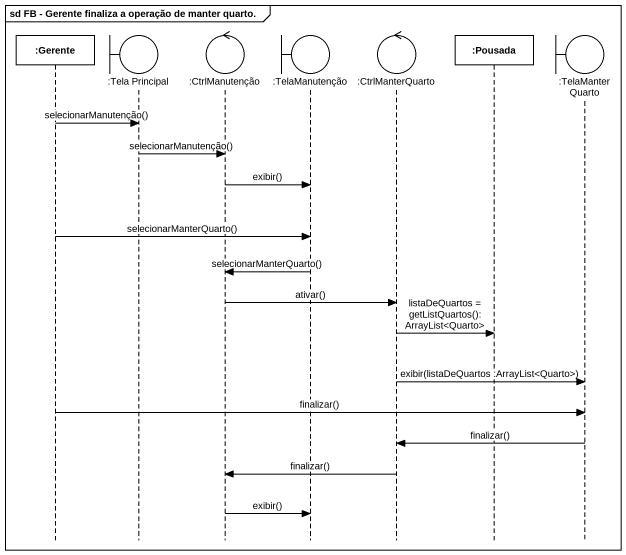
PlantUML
@startuml
mainframe sd FB - Gerente finaliza a operação de manter quarto.
hide footbox
participant ":Gerente" as Gerente
boundary ":Tela Principal" as Tela_Principal
control ":CtrlManutenção" as CtrlManutenção
boundary ":TelaManutenção" as TelaManutenção
control ":CtrlManterQuarto" as CtrlManterQuarto
participant ":Pousada" as Pousada
boundary ":TelaManterQuarto" as TelaManterQuarto

Gerente -> Tela_Principal : selecionarManutenção()
Tela_Principal -> CtrlManutenção : selecionarManutenção()
CtrlManutenção -> TelaManutenção : exibir()
Gerente -> TelaManutenção : selecionarManterQuarto()
TelaManutenção -> CtrlManutenção : selecionarManterQuarto()
CtrlManutenção -> CtrlManterQuarto : ativar()
CtrlManterQuarto -> Pousada : listaDeQuartos = getListQuartos(): ArrayList<Quarto>
CtrlManterQuarto -> TelaManterQuarto : exibir(listaDeQuartos :ArrayList<Quarto>)
Gerente -> TelaManterQuarto : finalizar()
TelaManterQuarto -> CtrlManterQuarto : finalizar()
CtrlManterQuarto -> CtrlManutenção : finalizar()
CtrlManutenção -> TelaManutenção : exibir()
@enduml
